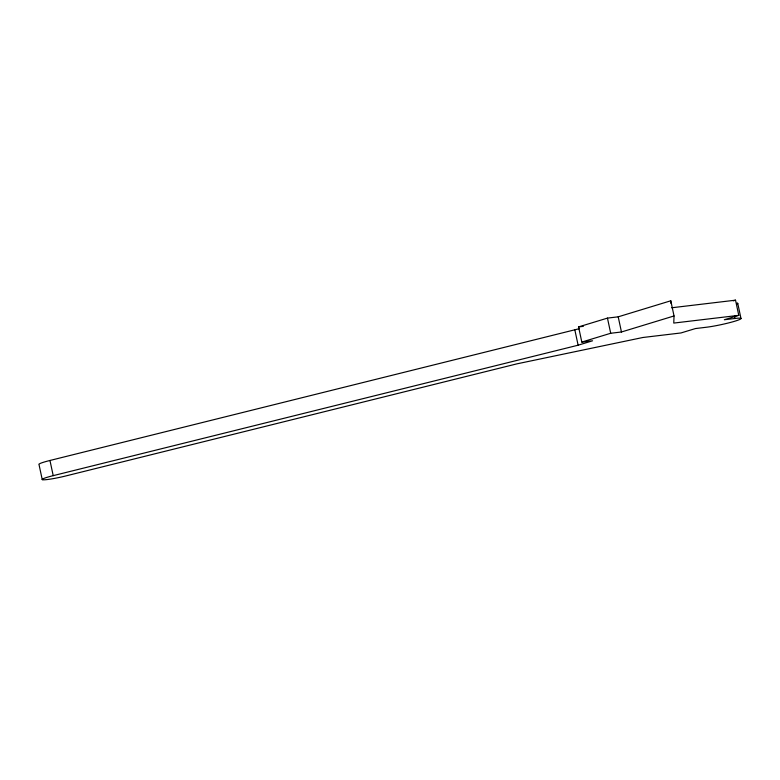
<?xml version="1.0" encoding="UTF-8"?>
<svg xmlns="http://www.w3.org/2000/svg" width="780" height="780" viewBox="0 0 780 780"><rect width="100%" height="100%" fill="white"/><g stroke="black" fill="none" stroke-linecap="round" stroke-linejoin="round"><path stroke-width="1.17" d="M670.693 303.166L670.79 300.787L618.208 316.826L607.454 318.103L578.565 326.908L581.812 342.069L592.566 340.792L578.126 345.199L53.215 475.644A17.677 1.57 -12.1 0 0 43.631 478.52L42.364 479.203A17.677 1.57 -12.1 0 0 65.666 475.985L517.013 363.831L642.856 337.496L680.999 332.953L695.448 328.555L706.202 327.269A20.816 1.852 -12.1 0 0 734.984 321.165A20.816 1.852 -12.1 0 0 735.091 318.464L734.594 316.134M670.79 300.787L674.037 315.959L673.764 323.076L738.777 315.344L735.53 300.173L671.716 307.769M42.247 479.642L39 464.48A17.677 1.57 -12.1 0 1 39.107 464.032L40.385 463.359A17.677 1.57 -12.1 0 1 49.959 460.473L579.316 328.682M581.812 342.069L610.701 333.265L621.455 331.988L674.037 315.959M733.307 300.856L735.53 300.173M738.777 315.344L724.337 319.741L735.091 318.464M578.565 326.908L583.342 326.342M737.753 303.381L741 318.552M618.208 316.826L621.455 331.988M607.454 318.103L610.701 333.265M574.87 330.037L578.126 345.199M49.959 460.473L53.215 475.644M737.071 303.04A20.816 1.852 -12.1 0 1 737.042 304.024"/></g></svg>
